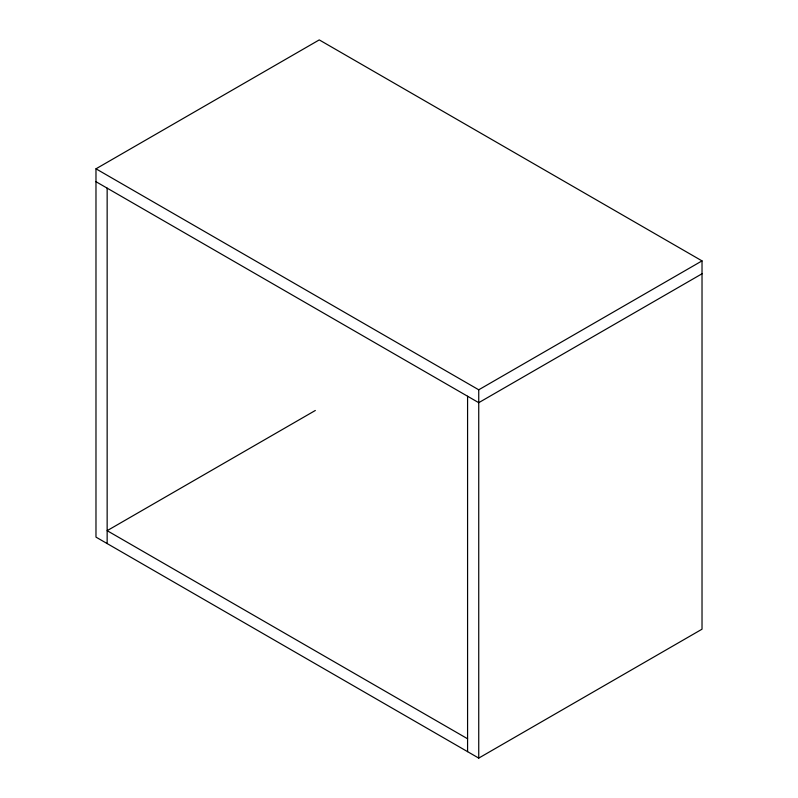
<?xml version="1.0" encoding="UTF-8"?>
<svg xmlns="http://www.w3.org/2000/svg" width="798" height="798" viewBox="0 0 798 798"><rect width="100%" height="100%" fill="white"/><g stroke="black" fill="none" stroke-linecap="round" stroke-linejoin="round"><path stroke-width="1.2" d="M95.979 168.807L319.26 39.9L702.021 260.886L702.021 629.193L478.74 758.1L95.979 537.114L95.979 168.807L478.74 389.793L702.021 260.886M315.32 410.481L107.151 530.67L467.578 738.768M702.021 273.774L478.74 402.681L95.979 181.695M478.74 389.793L478.74 758.1M467.578 396.237L467.578 751.656M107.151 188.138L107.151 543.558"/></g></svg>
